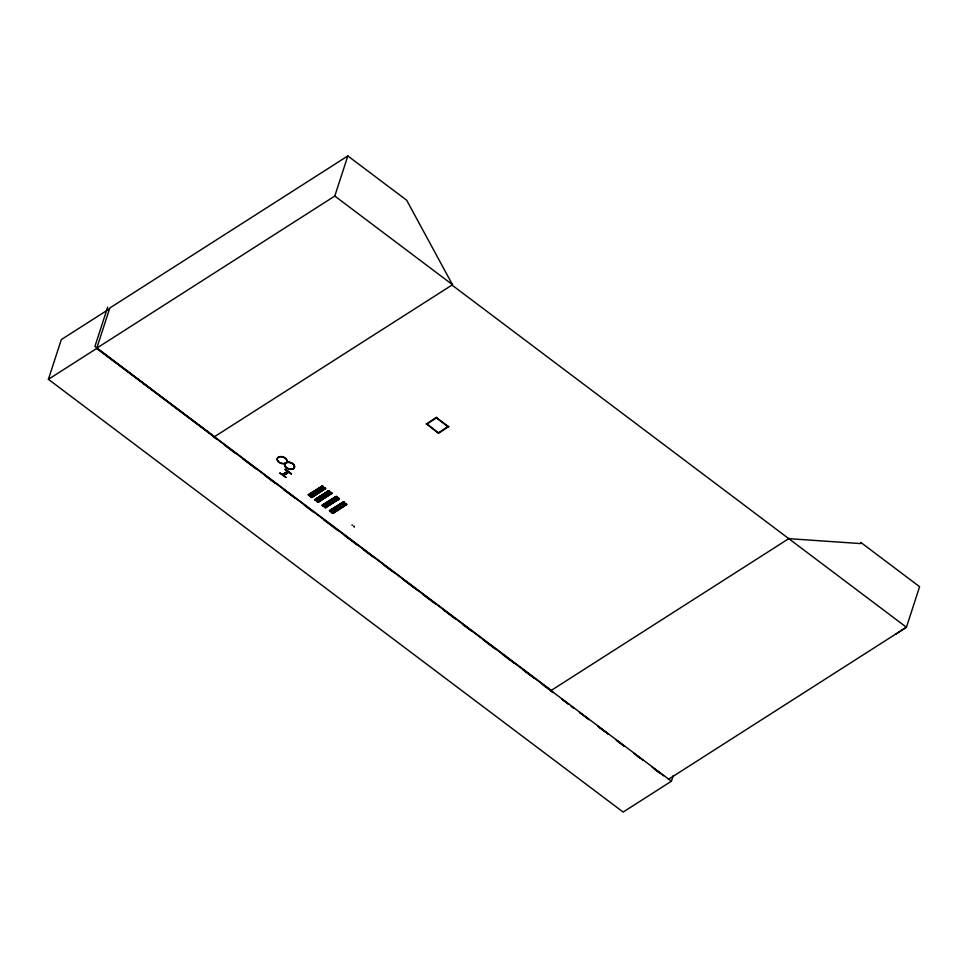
<?xml version="1.0" encoding="UTF-8"?>
<svg xmlns="http://www.w3.org/2000/svg" width="968" height="968" viewBox="0 0 968 968"><rect width="100%" height="100%" fill="white"/><g stroke="black" fill="none" stroke-linecap="round" stroke-linejoin="round"><path stroke-width="1.45" d="M673.244 775.562L671.405 781.236L623.138 812.067L48.4 379.311L61.299 339.599L109.566 308.768M107.69 307.086L94.9 346.459L214.436 436.737M48.4 379.311L96.667 348.48L109.807 308.018L347.839 155.933L406.669 200.231L452.455 284.64L451.911 285.003L906.423 627.24L919.6 586.705L860.77 542.407L860.395 543.568L788.763 538.656M551.3 690.39L96.776 348.141L334.795 196.056L347.839 155.933M285.887 477.502L279.752 472.904L286.08 477.381M282.825 474.55L287.859 471.537M285.137 469.48L291.537 473.909L285.209 469.407M283.479 475.288L288.646 471.827M448.801 426.464L438.468 433.337L426.319 423.778M448.184 426.392L438.407 432.89L426.949 423.851M426.222 424.105L436.556 417.244M426.84 424.19L436.616 417.68M286.153 473.57L285.475 473.049M352.727 525.213L351.832 525.104M354.24 526.181L354.143 526.834M285.088 473.328L285.741 473.739M896.162 633.919L906.423 627.24L668.404 779.337M282.402 474.538L287.556 471.271M282.765 474.538L287.919 471.271M283.757 475.542L288.875 472.263M308.32 494.854L322.175 485.996L325.696 488.671L311.829 497.528L308.32 494.854L322.477 486.081L308.32 494.878M323.251 486.807L309.337 495.652L323.227 486.807L322.489 485.948M310.837 496.79L324.933 487.799L325.526 488.392M311.769 497.479L325.538 488.259L311.164 497.032L325.054 488.211M318.121 502.259L314.612 499.597L328.467 490.74L331.83 492.99L318.121 502.259L331.83 492.99L317.673 501.932L317.056 501.46L331.201 492.651M329.338 491.236L315.689 500.396L329.374 491.127L315.217 500.069L314.612 499.597M317.068 501.484L330.923 492.603L331.528 493.075M331.238 492.543L317.371 501.533M331.383 492.966L317.528 501.811M318.061 502.223L331.976 493.414M336.852 496.911L336.271 496.318L322.102 505.26L336.259 496.463L339.32 498.629L325.611 507.897L322.344 505.272M336.416 496.741L322.562 505.586M322.417 505.175L322.731 505.744L336.864 496.765L323.155 506.034L336.973 497.177M339.466 499.052L324.945 507.413L338.873 498.605M339.32 498.629L325.151 507.571L324.558 507.123L338.413 498.266L339.066 498.762M325.454 507.486L339.308 498.774M332.944 513.403L329.41 510.741L343.265 501.884L346.629 504.146L332.919 513.415L346.774 504.558M329.483 510.814L343.579 501.823L344.172 502.416L330.318 511.273M344.172 502.271L330.487 511.54L344.172 502.271L329.725 510.68M332.326 512.967L346.036 503.687L331.867 512.604L332.532 513.125M332.738 513.101L346.629 504.146L332.774 513.137M550.744 690.741L553.139 692.556L550.744 690.741L789.331 538.293M354.385 526.858L353.78 526.483M322.78 486.468L308.925 495.326L308.635 494.793M324.933 487.799L311.164 497.032M329.374 491.127L315.036 499.948L328.781 490.679L314.915 499.682M310.764 496.717L311.611 497.201M336.864 496.765L323.179 506.034M322.804 486.505L309.397 495.652M308.78 495.217L322.574 486.311M334.795 196.056L452.54 284.713L213.868 437.1L216.287 438.915M436.447 417.571L448.704 426.791M436.507 418.007L448.075 426.719M321.061 486.844L324.135 489.155M327.365 491.587L330.427 493.898M334.843 497.225L337.917 499.536M342.164 502.731L345.225 505.042M315.036 490.703L318.097 493.002M321.328 495.434L324.389 497.746M328.817 501.073L331.879 503.384M336.126 506.591L339.187 508.89M285.209 469.238L291.344 474.017M313.62 491.599L316.693 493.898M319.924 496.342L322.985 498.641M327.402 501.981L330.475 504.28M334.722 507.486L337.784 509.785M312.386 492.397L315.447 494.709M318.678 497.141L321.739 499.44M326.168 502.779L329.229 505.078M333.476 508.285L336.537 510.596M310.97 493.293L314.031 495.604M317.274 498.036L320.335 500.347M324.752 503.675L327.813 505.986M332.072 509.18L335.134 511.491M310.038 493.898L313.1 496.197M316.33 498.641L319.392 500.94M323.82 504.28L326.881 506.579M331.129 509.785L334.202 512.084M96.667 348.48L671.405 781.236M224.745 445.28L235.611 453.46M242.847 458.917L256.133 468.911M264.579 475.276L275.444 483.468M283.902 489.82L294.768 498.012M304.424 505.284L314.092 512.556M323.748 519.828L338.231 530.742M344.269 535.28L357.555 545.286M363.593 549.824L373.249 557.096M384.114 565.288L392.572 571.652M403.438 579.832L416.712 589.827M422.75 594.376L436.036 604.371M443.284 609.828L455.347 618.927M462.595 624.372L471.053 630.737M483.129 639.836L495.192 648.923M502.44 654.38L514.516 663.467M522.962 669.832L533.84 678.011M542.286 684.376L549.534 689.833M573.552 707.923L571.144 706.108L573.516 707.947M579.554 712.436L589.161 719.672L579.505 712.472M597.558 726L608.364 734.131L598.684 726.956M615.575 739.564L623.973 745.892M633.58 753.116L643.188 760.352M651.597 766.68L663.6 775.719M616.664 740.532L623.852 745.965M637.041 755.923L639.437 757.738M653.823 768.592L659.813 773.13M338.715 498.326L324.945 507.413M286.189 473.485L285.197 473.412M568.748 704.305L561.549 698.884L568.712 704.317M277.985 461.494A5.106 3.303 18 0 0 286.54 462.51A5.106 3.303 18 0 0 281.591 456.811A5.106 3.303 18 0 0 277.985 461.494M278.07 461.228A5.106 3.303 18 0 0 286.613 462.256A5.106 3.303 18 0 0 281.676 456.545A5.106 3.303 18 0 0 278.07 461.228M285.463 467.12A5.106 3.303 18 0 0 294.018 468.149A5.106 3.303 18 0 0 289.081 462.45A5.106 3.303 18 0 0 285.463 467.12M285.548 466.866A5.106 3.303 18 0 0 294.103 467.895A5.106 3.303 18 0 0 289.166 462.184A5.106 3.303 18 0 0 285.548 466.866A5.13 3.315 18 0 0 294.103 468.004A5.13 3.315 18 0 0 289.129 462.268A5.13 3.315 18 0 0 285.499 466.975"/></g></svg>
